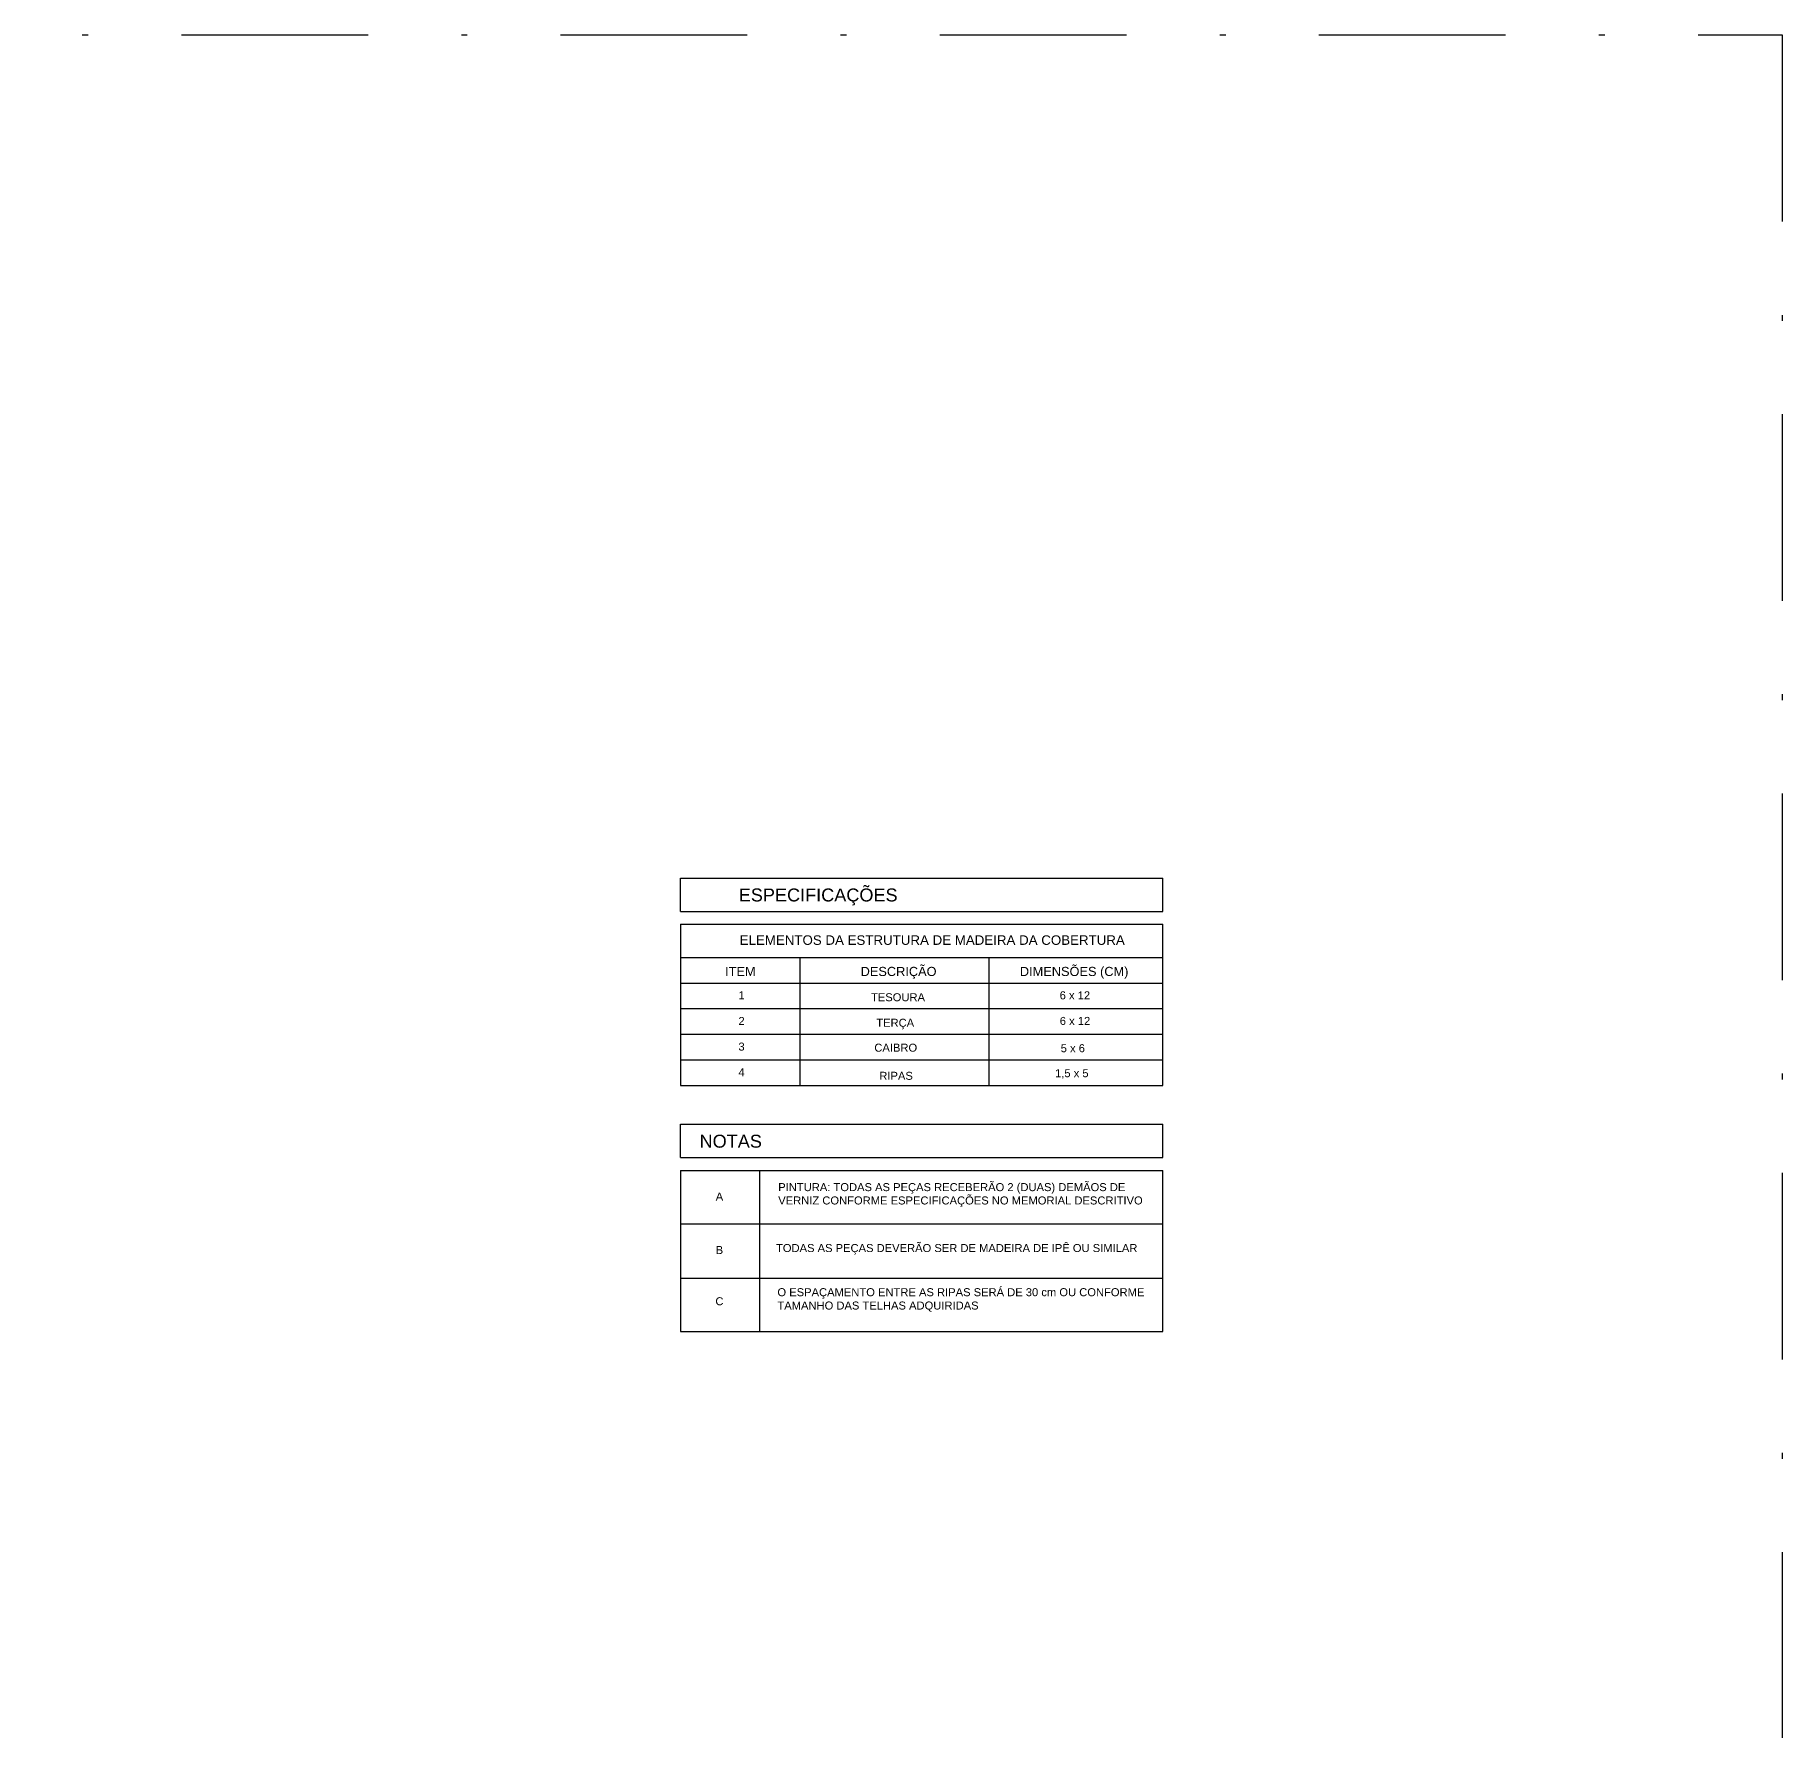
# Model space of a CAD drawing. Extents: x 249 to 354, y 55 to 132.
# Drawn here: x 323.96 to 353.67, y 103.01 to 131.84 of the extents above; entities that cross this region are included whole.
import ezdxf
from ezdxf.enums import TextEntityAlignment as Align

# ---------------------------------------------------------------- set-up
doc = ezdxf.new("R2010")
doc.units = 0
doc.header["$LTSCALE"] = 0.005
doc.linetypes.add('CONTINU', pattern=[0])
doc.linetypes.add('DASHDOT', pattern=[25.4, 12.7, -6.35, 0, -6.35])
doc.layers.get('0').update_dxf_attribs({"linetype": 'CONTINUOUS'})
for name, color, linetype in [('ARQ-MOB-VISTA', 1, 'CONTINU'), ('ARQ-TXT-1_100', 2, 'CONTINUOUS'), ('PAREDE2', 140, 'CONTINUOUS'), ('TEXTO', 3, 'CONTINUOUS')]:
    doc.layers.add(name, color=color, linetype=linetype)
doc.styles.add('STYLE1', font='arial.ttf', dxfattribs={"height": 0.2})

msp = doc.modelspace()

# ---------------------------------------------------------------- linework, layer by layer
at = {"linetype": 'DASHDOT', "ltscale": 50}
msp.add_lwpolyline([(249.047, 131.837), (353.673, 131.837), (353.673, 54.535), (249.047, 54.535)], close=True, dxfattribs=at)
at = {"layer": 'ARQ-MOB-VISTA'}
for p, q in [((343.143, 116.933), (343.143, 117.499)), ((334.936, 116.715), (334.936, 113.972)), ((343.143, 112.746), (343.143, 113.312))]:
    msp.add_line(p, q, dxfattribs=at)
at = {"layer": 'TEXTO', "color": 1}
for p, q in [((334.936, 117.499), (343.143, 117.499)), ((334.936, 116.933), (334.936, 117.499)), ((334.936, 116.933), (343.143, 116.933)), ((334.936, 116.715), (343.143, 116.715)), ((343.143, 113.972), (343.143, 116.715)), ((334.936, 116.149), (343.143, 116.149)), ((336.974, 113.972), (336.974, 116.149)), ((340.185, 113.972), (340.185, 116.149)), ((334.936, 115.714), (343.143, 115.714)), ((334.936, 115.278), (343.143, 115.278)), ((334.936, 114.843), (343.143, 114.843)), ((334.936, 114.407), (343.143, 114.407)), ((334.936, 113.972), (343.143, 113.972)), ((334.936, 113.312), (343.143, 113.312)), ((334.936, 112.746), (334.936, 113.312)), ((334.936, 112.746), (343.143, 112.746)), ((334.936, 112.528), (343.143, 112.528)), ((334.936, 112.528), (334.936, 109.785)), ((336.287, 109.785), (336.287, 112.528)), ((343.143, 109.785), (343.143, 112.528)), ((334.936, 111.619), (343.143, 111.619)), ((334.936, 110.694), (343.143, 110.694)), ((334.936, 109.785), (343.143, 109.785))]:
    msp.add_line(p, q, dxfattribs=at)

# ---------------------------------------------------------------- texts
at = {"layer": 'ARQ-TXT-1_100', "style": 'STYLE1'}
for s, height, p in [('TESOURA', 0.1361, (338.636, 115.404)), ('6 x 12', 0.1361, (341.645, 115.437)), ('TERÇA ', 0.1361, (338.615, 114.97)), ('6 x 12', 0.1361, (341.647, 115.001)), ('CAIBRO ', 0.1361, (338.624, 114.546)), ('5 x 6', 0.1361, (341.61, 114.537)), ('RIPAS ', 0.1361, (338.63, 114.068)), ('1,5 x 5', 0.1361, (341.593, 114.112)), ('A', 0.136, (335.599, 112.014)), ('B', 0.136, (335.599, 111.105)), ('C', 0.136, (335.599, 110.234))]:
    msp.add_text(s, height=height, dxfattribs=at).set_placement(p, align=Align.CENTER)
at = {"layer": 'ARQ-TXT-1_100', "attachment_point": 1, "style": 'STYLE1'}
for s, insert, char_height, width in [('1', (335.922, 115.572), 0.136, 0.17747), ('2', (335.922, 115.136), 0.136, 0.17747), ('3', (335.922, 114.701), 0.136, 0.17747), ('4', (335.922, 114.265), 0.136, 0.17747), ('PINTURA: TODAS AS PEÇAS RECEBERÃO 2 (DUAS) DEMÃOS DE VERNIZ CONFORME ESPECIFICAÇÕES NO MEMORIAL DESCRITIVO', (336.599, 112.311), 0.13608, 6.54411), ('{\\fArial|b0|i0|c0|p34;TODAS AS PEÇAS DEVERÃO SER DE MADEIRA DE IPÊ OU SIMILAR}', (336.561, 111.275), 0.13608, 6.58223), ('O ESPAÇAMENTO ENTRE AS RIPAS SERÁ DE 30 cm OU CONFORME TAMANHO DAS TELHAS ADQUIRIDAS', (336.585, 110.524), 0.13608, 6.55847)]:
    msp.add_mtext(s, dxfattribs=dict(at, insert=insert, char_height=char_height, width=width))
at = {"layer": 'PAREDE2', "color": 4, "style": 'STYLE1'}
for s, height, p in [('ESPECIFICAÇÕES ', 0.22032, (337.321, 117.101)), ('NOTAS', 0.2203, (335.791, 112.914))]:
    msp.add_text(s, height=height, dxfattribs=at).set_placement(p, align=Align.CENTER)
at = {"layer": 'TEXTO', "color": 3, "style": 'STYLE1'}
msp.add_text('ELEMENTOS DA ESTRUTURA DE MADEIRA DA COBERTURA', height=0.162, dxfattribs=at).set_placement((335.943, 116.363))
at = {"layer": 'TEXTO', "style": 'STYLE1'}
for s, height, p in [('ITEM', 0.1555, (335.955, 115.833)), ('DESCRIÇÃO', 0.1555, (338.646, 115.833)), ('DIMENSÕES (CM)', 0.15552, (341.632, 115.833))]:
    msp.add_text(s, height=height, dxfattribs=at).set_placement(p, align=Align.CENTER)

doc.saveas('drawing.dxf')
